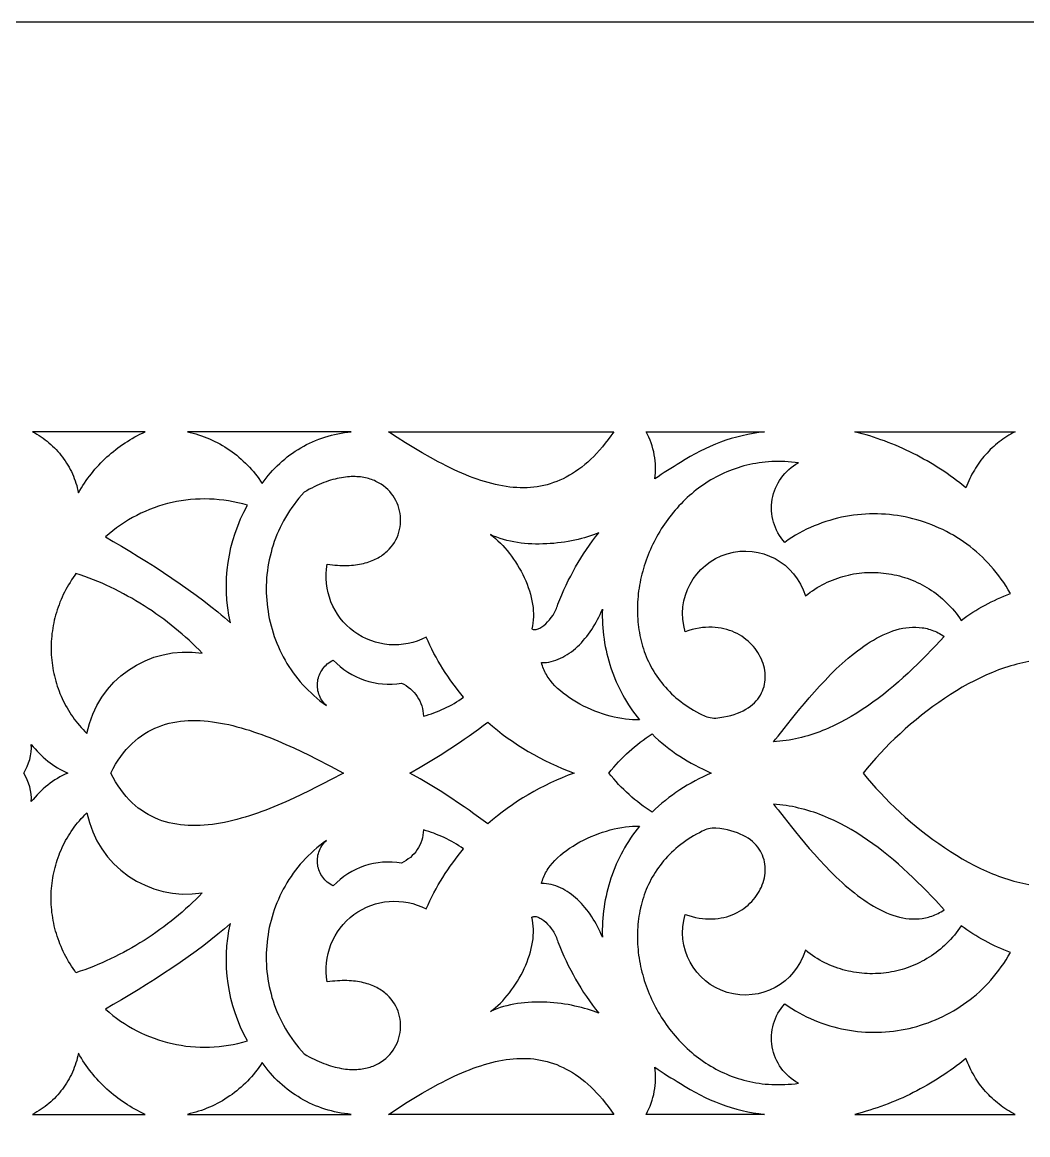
# Model space of a CAD drawing. Extents: x -660 to 660, y -460 to 460.
# Drawn here: x 282 to 429.4, y 297 to 460 of the extents above; entities that cross this region are included whole.
import ezdxf

# ---------------------------------------------------------------- set-up
doc = ezdxf.new("R2010")
doc.units = 0
doc.layers.add('LAYER_1', color=18, linetype='CONTINUOUS')

msp = doc.modelspace()

# ---------------------------------------------------------------- linework, layer by layer
at = {"layer": 'LAYER_1'}
for points in [[(-660, -460), (660, -460), (660, 460), (-660, 460)], [(290.25, 391.05), (290.46, 391.42), (290.68, 391.78), (290.91, 392.14), (291.14, 392.49), (291.38, 392.84), (291.62, 393.18), (291.88, 393.52), (292.14, 393.85), (292.4, 394.18), (292.67, 394.5), (292.95, 394.82), (293.23, 395.13), (293.52, 395.43), (293.82, 395.73), (294.12, 396.02), (294.43, 396.31), (294.74, 396.59), (295.06, 396.86), (295.38, 397.13), (295.71, 397.39), (296.04, 397.64), (296.38, 397.89), (296.72, 398.13), (297.07, 398.37), (297.42, 398.6), (297.78, 398.82), (298.14, 399.03), (298.51, 399.24), (298.88, 399.44), (299.26, 399.63), (299.64, 399.82), (300.02, 400), (283.52, 400), (283.84, 399.83), (284.16, 399.65), (284.47, 399.46), (284.77, 399.26), (285.07, 399.05), (285.36, 398.84), (285.65, 398.62), (285.93, 398.39), (286.2, 398.15), (286.46, 397.91), (286.72, 397.66), (286.97, 397.4), (287.21, 397.13), (287.45, 396.86), (287.68, 396.58), (287.9, 396.3), (288.11, 396.01), (288.31, 395.72), (288.51, 395.41), (288.7, 395.11), (288.88, 394.8), (289.05, 394.48), (289.21, 394.16), (289.36, 393.83), (289.5, 393.5), (289.64, 393.16), (289.76, 392.82), (289.88, 392.47), (289.99, 392.12), (290.08, 391.77), (290.17, 391.41)], [(306.21, 400), (306.62, 399.9), (307.04, 399.8), (307.45, 399.68), (307.86, 399.56), (308.26, 399.42), (308.66, 399.28), (309.06, 399.12), (309.45, 398.96), (309.84, 398.78), (310.22, 398.6), (310.6, 398.41), (310.97, 398.21), (311.34, 398), (311.7, 397.78), (312.06, 397.55), (312.41, 397.31), (312.76, 397.07), (313.1, 396.81), (313.44, 396.55), (313.76, 396.28), (314.09, 396), (314.4, 395.71), (314.71, 395.42), (315.01, 395.12), (315.31, 394.81), (315.6, 394.49), (315.88, 394.16), (316.15, 393.83), (316.42, 393.48), (316.68, 393.14), (316.92, 392.78), (317.17, 392.42), (317.45, 392.82), (317.75, 393.21), (318.06, 393.6), (318.38, 393.97), (318.7, 394.33), (319.04, 394.69), (319.38, 395.03), (319.74, 395.37), (320.1, 395.69), (320.47, 396.01), (320.84, 396.31), (321.23, 396.6), (321.62, 396.88), (322.02, 397.15), (322.43, 397.41), (322.85, 397.66), (323.27, 397.9), (323.69, 398.12), (324.13, 398.34), (324.57, 398.54), (325.01, 398.73), (325.46, 398.91), (325.92, 399.08), (326.38, 399.23), (326.84, 399.37), (327.31, 399.5), (327.78, 399.61), (328.26, 399.72), (328.74, 399.81), (329.23, 399.89), (329.71, 399.95), (330.2, 400)], [(335.7, 400), (368.71, 400), (368.29, 399.41), (367.88, 398.85), (367.46, 398.31), (367.04, 397.8), (366.61, 397.31), (366.19, 396.84), (365.76, 396.39), (365.32, 395.97), (364.89, 395.57), (364.45, 395.19), (364, 394.83), (363.56, 394.5), (363.11, 394.18), (362.66, 393.89), (362.2, 393.62), (361.74, 393.36), (361.28, 393.13), (360.82, 392.92), (360.35, 392.72), (359.88, 392.55), (359.4, 392.39), (358.93, 392.25), (358.44, 392.14), (357.96, 392.04), (357.47, 391.95), (356.98, 391.89), (356.49, 391.84), (355.99, 391.81), (355.49, 391.8), (354.98, 391.81), (354.48, 391.83), (353.96, 391.86), (353.45, 391.91), (352.93, 391.98), (352.41, 392.07), (351.88, 392.16), (351.36, 392.28), (350.82, 392.41), (350.29, 392.55), (349.75, 392.71), (349.21, 392.88), (348.66, 393.06), (348.11, 393.26), (347.56, 393.47), (347, 393.69), (346.44, 393.92), (345.87, 394.17), (345.3, 394.43), (344.73, 394.7), (344.16, 394.99), (343.58, 395.28), (342.99, 395.58), (341.82, 396.23), (340.62, 396.91), (339.42, 397.63), (338.19, 398.38), (336.95, 399.18)], [(374.74, 393.09), (374.79, 393.53), (374.81, 393.98), (374.83, 394.43), (374.82, 394.87), (374.8, 395.32), (374.76, 395.76), (374.71, 396.2), (374.63, 396.64), (374.55, 397.08), (374.44, 397.51), (374.32, 397.94), (374.18, 398.36), (374.03, 398.78), (373.86, 399.19), (373.67, 399.6), (373.47, 400), (390.8, 400), (389.98, 399.89), (389.15, 399.76), (388.34, 399.61), (387.53, 399.43), (386.72, 399.22), (385.93, 399), (385.14, 398.75), (384.36, 398.47), (383.59, 398.18), (382.83, 397.86), (382.08, 397.52), (381.34, 397.15), (380.61, 396.77), (379.89, 396.36), (379.18, 395.93), (378.49, 395.48), (378.01, 395.21), (377.53, 394.92), (377.05, 394.63), (376.58, 394.34), (376.11, 394.03), (375.65, 393.72), (375.19, 393.41)], [(404.01, 400), (427.51, 400), (427.2, 399.84), (426.9, 399.67), (426.6, 399.5), (426.31, 399.32), (426.02, 399.13), (425.74, 398.93), (425.46, 398.73), (425.18, 398.52), (424.92, 398.31), (424.65, 398.09), (424.39, 397.86), (424.14, 397.63), (423.89, 397.39), (423.65, 397.15), (423.41, 396.89), (423.18, 396.64), (422.96, 396.38), (422.74, 396.11), (422.52, 395.83), (422.32, 395.56), (422.11, 395.27), (421.92, 394.98), (421.73, 394.69), (421.55, 394.39), (421.37, 394.08), (421.2, 393.77), (421.03, 393.46), (420.87, 393.14), (420.72, 392.81), (420.58, 392.49), (420.44, 392.15), (420.31, 391.81), (419.4, 392.53), (418.94, 392.88), (418.48, 393.22), (418.01, 393.56), (417.54, 393.88), (417.06, 394.21), (416.58, 394.52), (416.09, 394.83), (415.61, 395.14), (415.11, 395.43), (414.62, 395.72), (414.12, 396.01), (413.62, 396.28), (413.11, 396.55), (412.6, 396.81), (412.08, 397.07), (411.57, 397.32), (411.05, 397.56), (410.52, 397.79), (410, 398.02), (409.47, 398.23), (408.93, 398.45), (408.4, 398.65), (407.86, 398.84), (407.32, 399.03), (406.77, 399.21), (406.23, 399.39), (405.68, 399.55), (405.12, 399.71), (404.57, 399.86)], [(356.69, 371.12), (356.78, 371.07), (356.88, 371.04), (356.99, 371.01), (357.1, 371.01), (357.22, 371.01), (357.34, 371.03), (357.47, 371.07), (357.6, 371.11), (357.73, 371.17), (357.87, 371.24), (358.01, 371.31), (358.15, 371.4), (358.44, 371.61), (358.73, 371.86), (359.01, 372.14), (359.29, 372.45), (359.55, 372.78), (359.8, 373.14), (359.91, 373.33), (360.02, 373.52), (360.12, 373.71), (360.22, 373.91), (360.31, 374.11), (360.38, 374.32), (360.45, 374.52), (360.51, 374.73), (360.79, 375.43), (361.09, 376.13), (361.39, 376.82), (361.71, 377.51), (362.04, 378.19), (362.39, 378.86), (362.74, 379.53), (363.11, 380.19), (363.49, 380.84), (363.89, 381.49), (364.29, 382.13), (364.71, 382.76), (365.14, 383.38), (365.58, 384), (366.03, 384.6), (366.5, 385.2), (366.11, 385.05), (365.71, 384.9), (365.3, 384.75), (364.86, 384.61), (364.42, 384.48), (363.96, 384.36), (363.49, 384.24), (363.01, 384.13), (362.51, 384.03), (362.01, 383.93), (361.5, 383.85), (360.99, 383.77), (360.46, 383.71), (359.94, 383.65), (359.4, 383.61), (358.87, 383.58), (358.33, 383.56), (357.79, 383.55), (357.25, 383.55), (356.71, 383.57), (356.18, 383.6), (355.64, 383.64), (355.11, 383.7), (354.58, 383.77), (354.06, 383.86), (353.55, 383.96), (353.04, 384.08), (352.54, 384.22), (352.05, 384.37), (351.57, 384.54), (351.1, 384.72), (350.64, 384.93), (351.01, 384.65), (351.37, 384.35), (351.73, 384.04), (352.08, 383.7), (352.42, 383.35), (352.76, 382.98), (353.09, 382.59), (353.41, 382.19), (353.72, 381.78), (354.02, 381.36), (354.31, 380.93), (354.59, 380.48), (354.86, 380.03), (355.12, 379.57), (355.36, 379.1), (355.58, 378.63), (355.8, 378.15), (355.99, 377.67), (356.17, 377.18), (356.33, 376.7), (356.48, 376.21), (356.61, 375.72), (356.71, 375.24), (356.8, 374.76), (356.87, 374.28), (356.91, 373.81), (356.93, 373.34), (356.93, 372.88), (356.91, 372.43), (356.86, 371.98), (356.79, 371.55)], [(358.12, 366.18), (358.48, 366.19), (358.84, 366.22), (359.19, 366.27), (359.54, 366.34), (359.88, 366.43), (360.23, 366.54), (360.56, 366.67), (360.9, 366.82), (361.23, 366.98), (361.55, 367.16), (361.87, 367.35), (362.18, 367.56), (362.49, 367.78), (362.8, 368.02), (363.09, 368.27), (363.38, 368.54), (363.67, 368.81), (363.95, 369.1), (364.22, 369.4), (364.48, 369.71), (364.74, 370.03), (364.99, 370.35), (365.23, 370.69), (365.47, 371.04), (365.69, 371.39), (365.91, 371.75), (366.12, 372.11), (366.32, 372.49), (366.51, 372.86), (366.69, 373.24), (366.86, 373.63), (367.03, 374.02), (367.02, 373.47), (367.02, 372.91), (367.03, 372.36), (367.05, 371.81), (367.09, 371.27), (367.14, 370.72), (367.2, 370.18), (367.28, 369.63), (367.36, 369.09), (367.46, 368.56), (367.57, 368.02), (367.69, 367.49), (367.82, 366.96), (367.97, 366.44), (368.12, 365.92), (368.29, 365.4), (368.47, 364.89), (368.66, 364.38), (368.86, 363.87), (369.07, 363.37), (369.29, 362.88), (369.53, 362.39), (369.77, 361.9), (370.03, 361.42), (370.29, 360.95), (370.57, 360.48), (370.86, 360.01), (371.16, 359.55), (371.47, 359.1), (371.79, 358.66), (372.12, 358.22), (372.46, 357.79), (371.97, 357.78), (371.46, 357.8), (370.94, 357.83), (370.4, 357.89), (369.86, 357.97), (369.31, 358.07), (368.75, 358.19), (368.19, 358.33), (367.63, 358.49), (367.06, 358.67), (366.5, 358.86), (365.93, 359.08), (365.38, 359.3), (364.83, 359.55), (364.28, 359.81), (363.75, 360.09), (363.23, 360.38), (362.73, 360.69), (362.23, 361.01), (361.76, 361.34), (361.31, 361.69), (360.88, 362.04), (360.47, 362.41), (360.08, 362.79), (359.72, 363.19), (359.39, 363.59), (359.24, 363.79), (359.1, 364), (358.96, 364.21), (358.83, 364.42), (358.71, 364.63), (358.6, 364.85), (358.49, 365.06), (358.4, 365.28), (358.31, 365.5), (358.24, 365.73), (358.18, 365.95)], [(392.11, 354.57), (392.42, 354.95), (392.79, 355.41), (393.68, 356.53), (394.75, 357.88), (395.35, 358.62), (395.98, 359.4), (396.65, 360.21), (397.36, 361.04), (398.1, 361.88), (398.86, 362.73), (399.66, 363.58), (400.48, 364.42), (401.32, 365.25), (401.75, 365.65), (402.19, 366.05), (402.63, 366.45), (403.07, 366.83), (403.52, 367.2), (403.98, 367.57), (404.43, 367.92), (404.89, 368.26), (405.36, 368.59), (405.82, 368.91), (406.29, 369.21), (406.76, 369.49), (407.23, 369.76), (407.71, 370.01), (408.18, 370.25), (408.66, 370.46), (409.14, 370.65), (409.62, 370.83), (410.1, 370.98), (410.57, 371.11), (411.05, 371.21), (411.53, 371.29), (412.01, 371.35), (412.49, 371.38), (412.96, 371.38), (413.44, 371.35), (413.91, 371.3), (414.14, 371.26), (414.38, 371.21), (414.61, 371.16), (414.85, 371.1), (415.08, 371.03), (415.31, 370.95), (415.54, 370.86), (415.77, 370.77), (416, 370.67), (416.23, 370.56), (416.46, 370.44), (416.69, 370.31), (416.92, 370.17), (417.14, 370.02), (415.88, 368.67), (415.24, 367.99), (414.58, 367.31), (413.91, 366.63), (413.24, 365.97), (412.55, 365.3), (411.85, 364.65), (411.14, 364), (410.42, 363.36), (409.7, 362.73), (408.96, 362.12), (408.21, 361.52), (407.45, 360.93), (406.68, 360.37), (405.9, 359.82), (405.11, 359.29), (404.31, 358.78), (403.5, 358.29), (402.69, 357.83), (401.86, 357.39), (401.02, 356.97), (400.17, 356.59), (399.74, 356.4), (399.31, 356.23), (398.88, 356.06), (398.45, 355.9), (398.01, 355.75), (397.57, 355.61), (397.13, 355.47), (396.68, 355.34), (396.23, 355.23), (395.79, 355.12), (395.33, 355.02), (394.88, 354.92), (394.42, 354.84), (393.96, 354.77), (393.5, 354.7), (393.04, 354.65), (392.57, 354.61)], [(295, 350), (295.34, 350.66), (295.7, 351.28), (296.07, 351.87), (296.45, 352.43), (296.85, 352.95), (297.26, 353.44), (297.68, 353.91), (298.11, 354.34), (298.56, 354.74), (299.01, 355.12), (299.48, 355.46), (299.96, 355.78), (300.45, 356.07), (300.94, 356.34), (301.45, 356.58), (301.96, 356.79), (302.49, 356.98), (303.02, 357.15), (303.56, 357.29), (304.1, 357.41), (304.66, 357.51), (305.22, 357.59), (305.78, 357.64), (306.35, 357.68), (306.93, 357.7), (307.51, 357.7), (308.09, 357.68), (308.68, 357.64), (309.27, 357.59), (309.87, 357.52), (310.47, 357.43), (311.07, 357.33), (311.67, 357.22), (312.27, 357.09), (312.88, 356.95), (313.48, 356.79), (314.09, 356.63), (314.69, 356.45), (315.3, 356.26), (315.9, 356.06), (316.5, 355.86), (317.11, 355.64), (317.7, 355.42), (318.3, 355.19), (319.48, 354.71), (320.65, 354.2), (321.8, 353.68), (322.93, 353.15), (324.04, 352.62), (325.11, 352.08), (327.17, 351.01), (329.08, 350), (327.17, 348.99), (326.16, 348.46), (325.11, 347.92), (324.04, 347.38), (322.93, 346.85), (321.8, 346.32), (320.65, 345.8), (319.48, 345.29), (318.3, 344.81), (317.7, 344.58), (317.11, 344.36), (316.5, 344.14), (315.9, 343.94), (315.3, 343.74), (314.69, 343.55), (314.09, 343.37), (313.48, 343.21), (312.88, 343.05), (312.27, 342.91), (311.67, 342.78), (311.07, 342.67), (310.47, 342.57), (309.87, 342.48), (309.27, 342.41), (308.68, 342.36), (308.09, 342.32), (307.51, 342.3), (306.93, 342.3), (306.35, 342.32), (305.78, 342.36), (305.22, 342.41), (304.66, 342.49), (304.1, 342.59), (303.56, 342.71), (303.02, 342.85), (302.49, 343.02), (301.96, 343.21), (301.45, 343.42), (300.94, 343.66), (300.45, 343.93), (299.96, 344.22), (299.48, 344.54), (299.01, 344.88), (298.56, 345.26), (298.11, 345.66), (297.68, 346.09), (297.26, 346.56), (296.85, 347.05), (296.45, 347.57), (296.07, 348.13), (295.7, 348.72), (295.34, 349.34)], [(338.83, 350), (340.32, 350.85), (341.79, 351.72), (343.24, 352.62), (344.68, 353.54), (346.1, 354.49), (346.8, 354.97), (347.5, 355.45), (348.19, 355.95), (348.88, 356.45), (349.57, 356.95), (350.25, 357.46), (350.94, 356.87), (351.65, 356.29), (352.37, 355.72), (353.1, 355.18), (353.85, 354.65), (354.61, 354.14), (355.39, 353.64), (356.18, 353.17), (356.98, 352.71), (357.79, 352.27), (358.62, 351.85), (359.45, 351.44), (360.3, 351.06), (361.16, 350.69), (362.03, 350.33), (362.91, 350), (362.03, 349.67), (361.16, 349.31), (360.3, 348.94), (359.45, 348.56), (358.62, 348.15), (357.79, 347.73), (356.98, 347.29), (356.18, 346.83), (355.39, 346.36), (354.61, 345.86), (353.85, 345.35), (353.1, 344.82), (352.37, 344.28), (351.65, 343.71), (350.94, 343.13), (350.25, 342.54), (349.57, 343.05), (348.88, 343.55), (348.19, 344.05), (347.5, 344.55), (346.8, 345.03), (346.1, 345.51), (344.68, 346.46), (343.24, 347.38), (341.79, 348.28), (340.32, 349.15)], [(367.99, 350), (368.34, 350.43), (368.69, 350.85), (369.05, 351.26), (369.41, 351.66), (369.79, 352.05), (370.17, 352.43), (370.55, 352.8), (370.95, 353.16), (371.35, 353.52), (371.75, 353.86), (372.16, 354.19), (372.58, 354.52), (373.01, 354.83), (373.44, 355.14), (373.87, 355.44), (374.32, 355.73), (374.78, 355.28), (375.26, 354.84), (375.75, 354.42), (376.26, 354), (376.77, 353.6), (377.29, 353.22), (377.82, 352.84), (378.36, 352.48), (378.91, 352.13), (379.47, 351.79), (380.03, 351.46), (380.61, 351.14), (381.19, 350.84), (381.78, 350.55), (382.38, 350.27), (382.98, 350), (382.38, 349.73), (381.78, 349.45), (381.19, 349.16), (380.61, 348.86), (380.03, 348.54), (379.47, 348.21), (378.91, 347.87), (378.36, 347.52), (377.82, 347.16), (377.29, 346.78), (376.77, 346.4), (376.26, 346), (375.75, 345.58), (375.26, 345.16), (374.78, 344.72), (374.32, 344.27), (373.87, 344.56), (373.44, 344.86), (373.01, 345.17), (372.58, 345.48), (372.16, 345.81), (371.75, 346.14), (371.35, 346.48), (370.95, 346.84), (370.55, 347.2), (370.17, 347.57), (369.79, 347.95), (369.41, 348.34), (369.05, 348.74), (368.69, 349.15), (368.34, 349.57)], [(392.11, 345.43), (392.42, 345.05), (392.79, 344.59), (393.68, 343.47), (394.75, 342.12), (395.35, 341.38), (395.98, 340.6), (396.65, 339.79), (397.36, 338.96), (398.1, 338.12), (398.86, 337.27), (399.66, 336.42), (400.48, 335.58), (401.32, 334.75), (401.75, 334.35), (402.19, 333.95), (402.63, 333.55), (403.07, 333.17), (403.52, 332.8), (403.98, 332.43), (404.43, 332.08), (404.89, 331.74), (405.36, 331.41), (405.82, 331.09), (406.29, 330.79), (406.76, 330.51), (407.23, 330.24), (407.71, 329.99), (408.18, 329.75), (408.66, 329.54), (409.14, 329.35), (409.62, 329.17), (410.1, 329.02), (410.57, 328.89), (411.05, 328.79), (411.53, 328.71), (412.01, 328.65), (412.49, 328.62), (412.96, 328.62), (413.44, 328.65), (413.91, 328.7), (414.14, 328.74), (414.38, 328.79), (414.61, 328.84), (414.85, 328.9), (415.08, 328.97), (415.31, 329.05), (415.54, 329.14), (415.77, 329.23), (416, 329.33), (416.23, 329.44), (416.46, 329.56), (416.69, 329.69), (416.92, 329.83), (417.14, 329.98), (415.88, 331.33), (415.24, 332.01), (414.58, 332.69), (413.91, 333.37), (413.24, 334.03), (412.55, 334.7), (411.85, 335.35), (411.14, 336), (410.42, 336.64), (409.7, 337.27), (408.96, 337.88), (408.21, 338.48), (407.45, 339.07), (406.68, 339.63), (405.9, 340.18), (405.11, 340.71), (404.31, 341.22), (403.5, 341.71), (402.69, 342.17), (401.86, 342.61), (401.02, 343.03), (400.17, 343.41), (399.74, 343.6), (399.31, 343.77), (398.88, 343.94), (398.45, 344.1), (398.01, 344.25), (397.57, 344.39), (397.13, 344.53), (396.68, 344.66), (396.23, 344.77), (395.79, 344.88), (395.33, 344.98), (394.88, 345.08), (394.42, 345.16), (393.96, 345.23), (393.5, 345.3), (393.04, 345.35), (392.57, 345.39)], [(358.12, 333.82), (358.18, 334.05), (358.24, 334.27), (358.31, 334.5), (358.4, 334.72), (358.49, 334.94), (358.6, 335.15), (358.71, 335.37), (358.83, 335.58), (358.96, 335.79), (359.1, 336), (359.24, 336.21), (359.39, 336.41), (359.72, 336.81), (360.08, 337.21), (360.47, 337.59), (360.88, 337.96), (361.31, 338.31), (361.76, 338.66), (362.23, 338.99), (362.73, 339.31), (363.23, 339.62), (363.75, 339.91), (364.28, 340.19), (364.83, 340.45), (365.38, 340.7), (365.93, 340.92), (366.5, 341.14), (367.06, 341.33), (367.63, 341.51), (368.19, 341.67), (368.75, 341.81), (369.31, 341.93), (369.86, 342.03), (370.4, 342.11), (370.94, 342.17), (371.46, 342.2), (371.97, 342.22), (372.46, 342.21), (372.12, 341.78), (371.79, 341.34), (371.47, 340.9), (371.16, 340.45), (370.86, 339.99), (370.57, 339.52), (370.29, 339.05), (370.03, 338.58), (369.77, 338.1), (369.53, 337.61), (369.29, 337.12), (369.07, 336.63), (368.86, 336.13), (368.66, 335.62), (368.47, 335.11), (368.29, 334.6), (368.12, 334.08), (367.97, 333.56), (367.82, 333.04), (367.69, 332.51), (367.57, 331.98), (367.46, 331.44), (367.36, 330.91), (367.28, 330.37), (367.2, 329.82), (367.14, 329.28), (367.09, 328.73), (367.05, 328.19), (367.03, 327.64), (367.02, 327.09), (367.02, 326.53), (367.03, 325.98), (366.86, 326.37), (366.69, 326.76), (366.51, 327.14), (366.32, 327.51), (366.12, 327.89), (365.91, 328.25), (365.69, 328.61), (365.47, 328.96), (365.23, 329.31), (364.99, 329.65), (364.74, 329.97), (364.48, 330.29), (364.22, 330.6), (363.95, 330.9), (363.67, 331.19), (363.38, 331.46), (363.09, 331.73), (362.8, 331.98), (362.49, 332.22), (362.18, 332.44), (361.87, 332.65), (361.55, 332.84), (361.23, 333.02), (360.9, 333.18), (360.56, 333.33), (360.23, 333.46), (359.88, 333.57), (359.54, 333.66), (359.19, 333.73), (358.84, 333.78), (358.48, 333.81)], [(366.5, 314.8), (366.11, 314.95), (365.71, 315.1), (365.3, 315.25), (364.86, 315.39), (364.42, 315.52), (363.96, 315.64), (363.49, 315.76), (363.01, 315.87), (362.51, 315.97), (362.01, 316.07), (361.5, 316.15), (360.99, 316.23), (360.46, 316.29), (359.94, 316.35), (359.4, 316.39), (358.87, 316.42), (358.33, 316.44), (357.79, 316.45), (357.25, 316.45), (356.71, 316.43), (356.18, 316.4), (355.64, 316.36), (355.11, 316.3), (354.58, 316.23), (354.06, 316.14), (353.55, 316.04), (353.04, 315.92), (352.54, 315.78), (352.05, 315.63), (351.57, 315.46), (351.1, 315.28), (350.64, 315.07), (351.01, 315.35), (351.37, 315.65), (351.73, 315.96), (352.08, 316.3), (352.42, 316.65), (352.76, 317.02), (353.09, 317.41), (353.41, 317.81), (353.72, 318.22), (354.02, 318.64), (354.31, 319.07), (354.59, 319.52), (354.86, 319.97), (355.12, 320.43), (355.36, 320.9), (355.58, 321.37), (355.8, 321.85), (355.99, 322.33), (356.17, 322.82), (356.33, 323.3), (356.48, 323.79), (356.61, 324.28), (356.71, 324.76), (356.8, 325.24), (356.87, 325.72), (356.91, 326.19), (356.93, 326.66), (356.93, 327.12), (356.91, 327.57), (356.86, 328.02), (356.79, 328.45), (356.69, 328.88), (356.78, 328.93), (356.88, 328.96), (356.99, 328.99), (357.1, 328.99), (357.22, 328.99), (357.34, 328.97), (357.47, 328.93), (357.6, 328.89), (357.73, 328.83), (357.87, 328.76), (358.01, 328.69), (358.15, 328.6), (358.44, 328.39), (358.73, 328.14), (359.01, 327.86), (359.29, 327.55), (359.55, 327.22), (359.8, 326.86), (359.91, 326.67), (360.02, 326.48), (360.12, 326.29), (360.22, 326.09), (360.31, 325.89), (360.38, 325.68), (360.45, 325.48), (360.51, 325.27), (360.79, 324.57), (361.09, 323.87), (361.39, 323.18), (361.71, 322.49), (362.04, 321.81), (362.39, 321.14), (362.74, 320.47), (363.11, 319.81), (363.49, 319.16), (363.89, 318.51), (364.29, 317.87), (364.71, 317.24), (365.14, 316.62), (365.58, 316), (366.03, 315.4)], [(283.52, 300), (300.02, 300), (299.64, 300.18), (299.26, 300.37), (298.88, 300.56), (298.51, 300.76), (298.14, 300.97), (297.78, 301.18), (297.42, 301.4), (297.07, 301.63), (296.72, 301.87), (296.38, 302.11), (296.04, 302.36), (295.71, 302.61), (295.38, 302.87), (295.06, 303.14), (294.74, 303.41), (294.43, 303.69), (294.12, 303.98), (293.82, 304.27), (293.52, 304.57), (293.23, 304.87), (292.95, 305.18), (292.67, 305.5), (292.4, 305.82), (292.14, 306.15), (291.88, 306.48), (291.62, 306.82), (291.38, 307.16), (291.14, 307.51), (290.91, 307.86), (290.68, 308.22), (290.46, 308.58), (290.25, 308.95), (290.17, 308.59), (290.08, 308.23), (289.99, 307.88), (289.88, 307.53), (289.76, 307.18), (289.64, 306.84), (289.5, 306.5), (289.36, 306.17), (289.21, 305.84), (289.05, 305.52), (288.88, 305.2), (288.7, 304.89), (288.51, 304.59), (288.31, 304.28), (288.11, 303.99), (287.9, 303.7), (287.68, 303.42), (287.45, 303.14), (287.21, 302.87), (286.97, 302.6), (286.72, 302.34), (286.46, 302.09), (286.2, 301.85), (285.93, 301.61), (285.65, 301.38), (285.36, 301.16), (285.07, 300.95), (284.77, 300.74), (284.47, 300.54), (284.16, 300.35), (283.84, 300.17)], [(335.7, 300), (336.95, 300.82), (338.19, 301.62), (339.42, 302.37), (340.62, 303.09), (341.82, 303.77), (342.99, 304.42), (343.58, 304.72), (344.16, 305.01), (344.73, 305.3), (345.3, 305.57), (345.87, 305.83), (346.44, 306.08), (347, 306.31), (347.56, 306.53), (348.11, 306.74), (348.66, 306.94), (349.21, 307.12), (349.75, 307.29), (350.29, 307.45), (350.82, 307.59), (351.36, 307.72), (351.88, 307.84), (352.41, 307.93), (352.93, 308.02), (353.45, 308.09), (353.96, 308.14), (354.48, 308.17), (354.98, 308.19), (355.49, 308.2), (355.99, 308.19), (356.49, 308.16), (356.98, 308.11), (357.47, 308.05), (357.96, 307.96), (358.44, 307.86), (358.93, 307.75), (359.4, 307.61), (359.88, 307.45), (360.35, 307.28), (360.82, 307.08), (361.28, 306.87), (361.74, 306.64), (362.2, 306.38), (362.66, 306.11), (363.11, 305.82), (363.56, 305.5), (364, 305.17), (364.45, 304.81), (364.89, 304.43), (365.32, 304.03), (365.76, 303.61), (366.19, 303.16), (366.61, 302.69), (367.04, 302.2), (367.46, 301.69), (367.88, 301.15), (368.29, 300.59), (368.71, 300)], [(404.01, 300), (427.51, 300), (427.2, 300.16), (426.9, 300.33), (426.6, 300.5), (426.31, 300.68), (426.02, 300.87), (425.74, 301.07), (425.46, 301.27), (425.18, 301.48), (424.92, 301.69), (424.65, 301.91), (424.39, 302.14), (424.14, 302.37), (423.89, 302.61), (423.65, 302.85), (423.41, 303.11), (423.18, 303.36), (422.96, 303.62), (422.74, 303.89), (422.52, 304.17), (422.32, 304.44), (422.11, 304.73), (421.92, 305.02), (421.73, 305.31), (421.55, 305.61), (421.37, 305.92), (421.2, 306.23), (421.03, 306.54), (420.87, 306.86), (420.72, 307.19), (420.58, 307.51), (420.44, 307.85), (420.31, 308.19), (419.4, 307.47), (418.94, 307.12), (418.48, 306.78), (418.01, 306.44), (417.54, 306.12), (417.06, 305.79), (416.58, 305.48), (416.09, 305.17), (415.61, 304.86), (415.11, 304.57), (414.62, 304.28), (414.12, 303.99), (413.62, 303.72), (413.11, 303.45), (412.6, 303.19), (412.08, 302.93), (411.57, 302.68), (411.05, 302.44), (410.52, 302.21), (410, 301.98), (409.47, 301.77), (408.93, 301.55), (408.4, 301.35), (407.86, 301.16), (407.32, 300.97), (406.77, 300.79), (406.23, 300.61), (405.68, 300.45), (405.12, 300.29), (404.57, 300.14)], [(306.21, 300), (330.2, 300), (329.71, 300.05), (329.23, 300.11), (328.74, 300.19), (328.26, 300.28), (327.78, 300.39), (327.31, 300.5), (326.84, 300.63), (326.38, 300.77), (325.92, 300.92), (325.46, 301.09), (325.01, 301.27), (324.57, 301.46), (324.13, 301.66), (323.69, 301.88), (323.27, 302.1), (322.85, 302.34), (322.43, 302.59), (322.02, 302.85), (321.62, 303.12), (321.23, 303.4), (320.84, 303.69), (320.47, 303.99), (320.1, 304.31), (319.74, 304.63), (319.38, 304.97), (319.04, 305.31), (318.7, 305.67), (318.38, 306.03), (318.06, 306.4), (317.75, 306.79), (317.45, 307.18), (317.17, 307.58), (316.92, 307.22), (316.68, 306.86), (316.42, 306.52), (316.15, 306.17), (315.88, 305.84), (315.6, 305.51), (315.31, 305.19), (315.01, 304.88), (314.71, 304.58), (314.4, 304.29), (314.09, 304), (313.76, 303.72), (313.44, 303.45), (313.1, 303.19), (312.76, 302.93), (312.41, 302.69), (312.06, 302.45), (311.7, 302.22), (311.34, 302), (310.97, 301.79), (310.6, 301.59), (310.22, 301.4), (309.84, 301.22), (309.45, 301.04), (309.06, 300.88), (308.66, 300.72), (308.26, 300.58), (307.86, 300.44), (307.45, 300.32), (307.04, 300.2), (306.62, 300.1)], [(373.47, 300), (373.67, 300.4), (373.86, 300.81), (374.03, 301.22), (374.18, 301.64), (374.32, 302.06), (374.44, 302.49), (374.55, 302.92), (374.63, 303.36), (374.71, 303.8), (374.76, 304.24), (374.8, 304.68), (374.82, 305.13), (374.83, 305.57), (374.81, 306.02), (374.79, 306.47), (374.74, 306.91), (375.19, 306.59), (375.65, 306.28), (376.11, 305.97), (376.58, 305.66), (377.05, 305.37), (377.53, 305.08), (378.01, 304.79), (378.49, 304.52), (379.18, 304.07), (379.89, 303.64), (380.61, 303.23), (381.34, 302.85), (382.08, 302.48), (382.83, 302.14), (383.59, 301.82), (384.36, 301.53), (385.14, 301.25), (385.93, 301), (386.72, 300.78), (387.53, 300.57), (388.34, 300.39), (389.15, 300.24), (389.98, 300.11), (390.8, 300)]]:
    msp.add_lwpolyline(points, close=True, dxfattribs=at)
for points in [[(383.66, 358.06), (384.26, 358.13), (384.82, 358.22), (385.36, 358.32), (385.88, 358.45), (386.36, 358.6), (386.82, 358.76), (387.25, 358.93), (387.66, 359.13), (388.04, 359.34), (388.39, 359.56), (388.72, 359.79), (389.03, 360.04), (389.31, 360.3), (389.57, 360.57), (389.8, 360.84), (390.01, 361.13), (390.2, 361.43), (390.36, 361.73), (390.5, 362.04), (390.62, 362.36), (390.72, 362.69), (390.8, 363.01), (390.86, 363.34), (390.89, 363.68), (390.91, 364.01), (390.9, 364.35), (390.88, 364.69), (390.83, 365.03), (390.77, 365.37), (390.69, 365.7), (390.59, 366.04), (390.47, 366.37), (390.34, 366.7), (390.18, 367.02), (390.01, 367.34), (389.83, 367.65), (389.63, 367.95), (389.41, 368.25), (389.17, 368.53), (388.92, 368.81), (388.66, 369.08), (388.38, 369.34), (388.08, 369.58), (387.77, 369.82), (387.45, 370.04), (387.12, 370.24), (386.77, 370.43), (386.41, 370.61), (386.03, 370.77), (385.65, 370.91), (385.25, 371.04), (384.84, 371.15), (384.42, 371.23), (383.99, 371.3), (383.55, 371.35), (383.1, 371.37), (382.64, 371.37), (382.17, 371.35), (381.69, 371.31), (381.2, 371.24), (380.7, 371.14), (380.2, 371.02), (379.69, 370.87), (379.17, 370.7, -1), (396.78, 375.96), (397.12, 376.23), (397.47, 376.48), (397.82, 376.72), (398.17, 376.96), (398.53, 377.18), (398.89, 377.39), (399.26, 377.59), (399.63, 377.78), (400, 377.96), (400.38, 378.13), (400.75, 378.28), (401.14, 378.43), (401.52, 378.57), (401.91, 378.69), (402.29, 378.81), (402.68, 378.91), (403.08, 379.01), (403.47, 379.09), (403.86, 379.17), (404.26, 379.23), (404.66, 379.28), (405.05, 379.33), (405.45, 379.36), (405.85, 379.38), (406.25, 379.4), (406.64, 379.4), (407.04, 379.39), (407.44, 379.37), (407.83, 379.35), (408.23, 379.31), (408.62, 379.26), (409.01, 379.2), (409.41, 379.14), (409.79, 379.06), (410.18, 378.97), (410.57, 378.88), (410.95, 378.77), (411.33, 378.66), (411.71, 378.53), (412.08, 378.4), (412.45, 378.25), (412.82, 378.1), (413.18, 377.93), (413.54, 377.76), (413.9, 377.58), (414.25, 377.39), (414.6, 377.19), (414.94, 376.98), (415.28, 376.76), (415.61, 376.53), (415.94, 376.29), (416.26, 376.04), (416.58, 375.79), (416.89, 375.52), (417.19, 375.25), (417.49, 374.96), (417.78, 374.67), (418.07, 374.37), (418.35, 374.06), (418.62, 373.74), (418.88, 373.41), (419.14, 373.07), (419.39, 372.73), (419.63, 372.37), (420.05, 372.68), (420.47, 372.98), (420.9, 373.27), (421.34, 373.55), (421.77, 373.82), (422.22, 374.09), (422.66, 374.35), (423.11, 374.6), (423.57, 374.84), (424.02, 375.07), (424.48, 375.3), (424.95, 375.51), (425.41, 375.72), (425.88, 375.92), (426.35, 376.11), (426.83, 376.3), (426.51, 376.84), (426.19, 377.38), (425.85, 377.9), (425.49, 378.41), (425.13, 378.9), (424.76, 379.39), (424.37, 379.86), (423.97, 380.32), (423.56, 380.76), (423.15, 381.2), (422.72, 381.62), (422.28, 382.03), (421.84, 382.42), (421.38, 382.81), (420.92, 383.18), (420.44, 383.53), (419.96, 383.88), (419.47, 384.21), (418.98, 384.52), (418.47, 384.83), (417.96, 385.12), (417.45, 385.39), (416.92, 385.66), (416.4, 385.9), (415.86, 386.14), (415.32, 386.36), (414.78, 386.57), (414.23, 386.76), (413.67, 386.94), (413.11, 387.11), (412.55, 387.26), (411.98, 387.4), (411.41, 387.52), (410.84, 387.63), (410.27, 387.72), (409.69, 387.8), (409.11, 387.86), (408.53, 387.91), (407.94, 387.95), (407.36, 387.97), (406.77, 387.97), (406.19, 387.96), (405.6, 387.94), (405.02, 387.9), (404.43, 387.84), (403.84, 387.77), (403.26, 387.69), (402.68, 387.58), (402.09, 387.47), (401.51, 387.34), (400.94, 387.19), (400.36, 387.02), (399.79, 386.84), (399.22, 386.65), (398.65, 386.44), (398.09, 386.21), (397.53, 385.97), (396.97, 385.71), (396.42, 385.43), (395.88, 385.14), (395.34, 384.83), (394.8, 384.5), (394.27, 384.16), (393.75, 383.8, -0.486239), (395.77, 395.45), (395.27, 395.51), (394.77, 395.56), (394.27, 395.6), (393.78, 395.63), (393.29, 395.65), (392.81, 395.65), (392.33, 395.64), (391.85, 395.63), (391.38, 395.6), (390.91, 395.56), (390.45, 395.51), (389.99, 395.45), (389.54, 395.37), (389.09, 395.29), (388.64, 395.2), (388.2, 395.1), (387.77, 394.99), (387.34, 394.87), (386.91, 394.73), (386.49, 394.59), (386.07, 394.44), (385.66, 394.29), (385.26, 394.12), (384.85, 393.94), (384.46, 393.76), (384.07, 393.56), (383.68, 393.36), (383.3, 393.15), (382.92, 392.94), (382.55, 392.71), (382.19, 392.48), (381.83, 392.24), (381.48, 391.99), (381.13, 391.74), (380.79, 391.48), (380.45, 391.21), (380.12, 390.93), (379.79, 390.65), (379.48, 390.36), (379.16, 390.07), (378.86, 389.77), (378.56, 389.46), (378.26, 389.15), (377.97, 388.83), (377.69, 388.51), (377.41, 388.18), (377.14, 387.85), (376.88, 387.51), (376.63, 387.17), (376.38, 386.82), (376.13, 386.47), (375.89, 386.12), (375.66, 385.76), (375.44, 385.39), (375.22, 385.02), (375.01, 384.65), (374.81, 384.28), (374.62, 383.9), (374.43, 383.52), (374.25, 383.13), (374.07, 382.74), (373.9, 382.35), (373.74, 381.96), (373.59, 381.57), (373.45, 381.17), (373.31, 380.77), (373.18, 380.37), (373.06, 379.97), (372.94, 379.56), (372.83, 379.15), (372.73, 378.75), (372.64, 378.34), (372.56, 377.93), (372.48, 377.52), (372.41, 377.11), (372.35, 376.7), (372.3, 376.28), (372.26, 375.87), (372.22, 375.46), (372.19, 375.05), (372.17, 374.64), (372.16, 374.22), (372.16, 373.81), (372.17, 373.4), (372.18, 372.99), (372.21, 372.59), (372.24, 372.18), (372.28, 371.77), (372.33, 371.37), (372.38, 370.97), (372.45, 370.57), (372.53, 370.17), (372.61, 369.77), (372.71, 369.38), (372.81, 368.99), (372.92, 368.6), (373.04, 368.21), (373.17, 367.83), (373.31, 367.45), (373.46, 367.08), (373.62, 366.7), (373.79, 366.33), (373.97, 365.97), (374.15, 365.61), (374.35, 365.25), (374.56, 364.9), (374.78, 364.55), (375, 364.2), (375.24, 363.86), (375.48, 363.53), (375.74, 363.2), (376.01, 362.87), (376.28, 362.56), (376.57, 362.24), (376.87, 361.93), (377.17, 361.63), (377.49, 361.33), (377.82, 361.04), (378.16, 360.76), (378.51, 360.48), (378.87, 360.21), (379.24, 359.95), (379.62, 359.69), (380.01, 359.44), (380.41, 359.2), (380.82, 358.96), (381.25, 358.74), (381.68, 358.51), (381.89, 358.41), (382.11, 358.32), (382.34, 358.24), (382.59, 358.18), (382.85, 358.12), (383.12, 358.09), (383.39, 358.06)], [(326.58, 359.89), (326.38, 360.07), (326.21, 360.27), (326.05, 360.47), (325.91, 360.68), (325.78, 360.89), (325.66, 361.11), (325.56, 361.34), (325.48, 361.57), (325.41, 361.8), (325.35, 362.04), (325.31, 362.28), (325.28, 362.52), (325.27, 362.76), (325.27, 363), (325.28, 363.24), (325.31, 363.48), (325.35, 363.72), (325.41, 363.95), (325.48, 364.18), (325.57, 364.41), (325.66, 364.63), (325.77, 364.84), (325.9, 365.05), (326.04, 365.26), (326.19, 365.45), (326.35, 365.64), (326.53, 365.82), (326.72, 365.98), (326.92, 366.14), (327.13, 366.29), (327.36, 366.42), (327.6, 366.54, 0.249326), (337.58, 363.18), (337.93, 363), (338.27, 362.81), (338.59, 362.59), (338.89, 362.35), (339.17, 362.09), (339.43, 361.82), (339.67, 361.52), (339.89, 361.22), (340.09, 360.89), (340.27, 360.56), (340.42, 360.21), (340.55, 359.85), (340.66, 359.48), (340.74, 359.11), (340.79, 358.72), (340.82, 358.33), (341.2, 358.45), (341.59, 358.57), (341.97, 358.69), (342.35, 358.83), (342.73, 358.98), (343.11, 359.13), (343.48, 359.29), (343.85, 359.46), (344.22, 359.64), (344.59, 359.82), (344.95, 360.01), (345.31, 360.21), (345.66, 360.42), (346.01, 360.64), (346.36, 360.86), (346.7, 361.1), (346.29, 361.59), (345.89, 362.1), (345.49, 362.61), (345.1, 363.13), (344.73, 363.65), (344.36, 364.19), (344, 364.73), (343.65, 365.28), (343.31, 365.84), (342.98, 366.4), (342.66, 366.97), (342.35, 367.54), (342.05, 368.13), (341.76, 368.72), (341.48, 369.31), (341.21, 369.91, -0.623384), (326.7, 380.6), (327.08, 380.55), (327.46, 380.5), (327.84, 380.47), (328.2, 380.44), (328.56, 380.42), (328.91, 380.41), (329.25, 380.4), (329.59, 380.41), (329.92, 380.42), (330.24, 380.44), (330.55, 380.47), (330.86, 380.5), (331.16, 380.54), (331.45, 380.59), (331.73, 380.65), (332.01, 380.71), (332.28, 380.78), (332.54, 380.86), (332.8, 380.94), (333.05, 381.03), (333.29, 381.12), (333.52, 381.22), (333.75, 381.32), (333.97, 381.43), (334.18, 381.55), (334.39, 381.67), (334.59, 381.8), (334.78, 381.93), (334.97, 382.06), (335.15, 382.2), (335.32, 382.35), (335.48, 382.49), (335.79, 382.8), (336.08, 383.12), (336.33, 383.46), (336.56, 383.8), (336.76, 384.16), (336.94, 384.53), (337.09, 384.9), (337.22, 385.28), (337.32, 385.67), (337.39, 386.06), (337.44, 386.45), (337.46, 386.85), (337.46, 387.24), (337.44, 387.64), (337.39, 388.03), (337.31, 388.42), (337.21, 388.8), (337.09, 389.18), (336.95, 389.55), (336.78, 389.91), (336.58, 390.26), (336.37, 390.6), (336.13, 390.92), (335.87, 391.24), (335.59, 391.53), (335.28, 391.81), (334.95, 392.08), (334.6, 392.32), (334.23, 392.54), (333.84, 392.74), (333.64, 392.84), (333.43, 392.92), (333.21, 393), (332.99, 393.08), (332.77, 393.14), (332.54, 393.2), (332.3, 393.26), (332.06, 393.3), (331.81, 393.34), (331.56, 393.38), (331.31, 393.4), (331.04, 393.42), (330.78, 393.43), (330.51, 393.43), (330.23, 393.43), (329.95, 393.41), (329.66, 393.39), (329.37, 393.36), (329.08, 393.32), (328.78, 393.27), (328.47, 393.21), (328.16, 393.15), (327.85, 393.07), (327.53, 392.99), (327.2, 392.89), (326.87, 392.79), (326.54, 392.67), (326.2, 392.55), (325.86, 392.41), (325.51, 392.27), (325.16, 392.11), (324.8, 391.94), (324.44, 391.76), (324.07, 391.57), (323.7, 391.37), (323.33, 391.16), (322.93, 390.72), (322.55, 390.28), (322.19, 389.82), (321.84, 389.36), (321.5, 388.89), (321.18, 388.42), (320.88, 387.94), (320.58, 387.45), (320.31, 386.96), (320.04, 386.46), (319.8, 385.96), (319.56, 385.45), (319.34, 384.94), (319.14, 384.43), (318.95, 383.91), (318.77, 383.38), (318.61, 382.86), (318.47, 382.33), (318.33, 381.8), (318.21, 381.26), (318.11, 380.73), (318.02, 380.19), (317.94, 379.65), (317.88, 379.11), (317.83, 378.57), (317.8, 378.03), (317.78, 377.48), (317.77, 376.94), (317.78, 376.4), (317.8, 375.86), (317.84, 375.32), (317.89, 374.78), (317.95, 374.24), (318.03, 373.71), (318.12, 373.17), (318.22, 372.64), (318.34, 372.11), (318.47, 371.58), (318.62, 371.06), (318.77, 370.54), (318.95, 370.03), (319.13, 369.52), (319.33, 369.01), (319.55, 368.51), (319.77, 368.01), (320.01, 367.52), (320.26, 367.03), (320.53, 366.55), (320.81, 366.07), (321.1, 365.61), (321.41, 365.14), (321.73, 364.69), (322.06, 364.24), (322.41, 363.8), (322.76, 363.37), (323.14, 362.95), (323.52, 362.53), (323.92, 362.13), (324.33, 361.73), (324.75, 361.34), (325.19, 360.96), (325.64, 360.59), (326.1, 360.24)], [(294.2, 384.59), (295.35, 383.92), (296.54, 383.23), (297.76, 382.5), (298.99, 381.75), (300.23, 380.98), (301.47, 380.19), (302.71, 379.38), (303.94, 378.57), (305.15, 377.74), (306.33, 376.91), (307.48, 376.08), (308.6, 375.25), (309.66, 374.42), (310.67, 373.61), (311.16, 373.2), (311.63, 372.8), (312.08, 372.41), (312.51, 372.02, -0.182436), (315, 389.23), (314.32, 389.43), (313.63, 389.6), (312.93, 389.75), (312.24, 389.87), (311.55, 389.98), (310.85, 390.05), (310.16, 390.11), (309.46, 390.15), (308.76, 390.16), (308.07, 390.15), (307.38, 390.12), (306.69, 390.06), (306, 389.99), (305.32, 389.89), (304.64, 389.77), (303.97, 389.63), (303.3, 389.47), (302.63, 389.28), (301.97, 389.08), (301.32, 388.86), (300.68, 388.61), (300.04, 388.34), (299.41, 388.06), (298.79, 387.75), (298.18, 387.43), (297.58, 387.08), (296.99, 386.71), (296.4, 386.33), (295.84, 385.92), (295.28, 385.5), (294.73, 385.05)], [(291.49, 355.82, -0.402098), (308.39, 367.55), (307.93, 368.03), (307.45, 368.51), (306.96, 368.98), (306.47, 369.45), (305.96, 369.91), (305.45, 370.36), (304.92, 370.81), (304.39, 371.25), (303.85, 371.68), (303.3, 372.11), (302.74, 372.53), (302.18, 372.94), (301.61, 373.35), (301.03, 373.75), (300.45, 374.13), (299.86, 374.51), (299.26, 374.89), (298.66, 375.25), (298.05, 375.6), (297.44, 375.94), (296.83, 376.28), (296.21, 376.6), (295.59, 376.92), (294.96, 377.22), (294.33, 377.51), (293.7, 377.8), (293.07, 378.07), (292.43, 378.33), (291.8, 378.57), (291.16, 378.81), (290.52, 379.03), (289.88, 379.25), (289.72, 378.97), (289.48, 378.63), (289.24, 378.29), (289.02, 377.94), (288.8, 377.59), (288.6, 377.23), (288.4, 376.88), (288.21, 376.51), (288.03, 376.15), (287.86, 375.78), (287.7, 375.41), (287.54, 375.04), (287.4, 374.67), (287.26, 374.29), (287.13, 373.91), (287.01, 373.53), (286.9, 373.15), (286.8, 372.76), (286.71, 372.38), (286.62, 371.99), (286.55, 371.6), (286.48, 371.21), (286.42, 370.82), (286.37, 370.43), (286.33, 370.04), (286.29, 369.65), (286.27, 369.26), (286.25, 368.87), (286.25, 368.48), (286.25, 368.09), (286.26, 367.7), (286.27, 367.31), (286.3, 366.92), (286.33, 366.53), (286.38, 366.14), (286.43, 365.76), (286.49, 365.37), (286.56, 364.99), (286.63, 364.61), (286.72, 364.23), (286.81, 363.85), (286.91, 363.48), (287.02, 363.11), (287.14, 362.74), (287.26, 362.37), (287.4, 362), (287.54, 361.64), (287.69, 361.28), (287.85, 360.93), (288.02, 360.58), (288.19, 360.23), (288.37, 359.88), (288.57, 359.54), (288.77, 359.21), (288.97, 358.88), (289.19, 358.55), (289.41, 358.23), (289.64, 357.91), (289.88, 357.59), (290.13, 357.29), (290.39, 356.98), (290.65, 356.68), (290.92, 356.39), (291.2, 356.1)], [(282.22, 350, 0.158351), (283.34, 354.19, 0.125473), (288.69, 350, 0.125473), (283.34, 345.81, 0.158351)], [(289.88, 320.75), (289.72, 321.03), (289.48, 321.37), (289.24, 321.71), (289.02, 322.06), (288.8, 322.41), (288.6, 322.77), (288.4, 323.12), (288.21, 323.49), (288.03, 323.85), (287.86, 324.22), (287.7, 324.59), (287.54, 324.96), (287.4, 325.33), (287.26, 325.71), (287.13, 326.09), (287.01, 326.47), (286.9, 326.85), (286.8, 327.24), (286.71, 327.62), (286.62, 328.01), (286.55, 328.4), (286.48, 328.79), (286.42, 329.18), (286.37, 329.57), (286.33, 329.96), (286.29, 330.35), (286.27, 330.74), (286.25, 331.13), (286.25, 331.52), (286.25, 331.91), (286.26, 332.3), (286.27, 332.69), (286.3, 333.08), (286.33, 333.47), (286.38, 333.86), (286.43, 334.24), (286.49, 334.63), (286.56, 335.01), (286.63, 335.39), (286.72, 335.77), (286.81, 336.15), (286.91, 336.52), (287.02, 336.89), (287.14, 337.26), (287.26, 337.63), (287.4, 338), (287.54, 338.36), (287.69, 338.72), (287.85, 339.07), (288.02, 339.42), (288.19, 339.77), (288.37, 340.12), (288.57, 340.46), (288.77, 340.79), (288.97, 341.12), (289.19, 341.45), (289.41, 341.77), (289.64, 342.09), (289.88, 342.41), (290.13, 342.71), (290.39, 343.02), (290.65, 343.32), (290.92, 343.61), (291.2, 343.9), (291.49, 344.18, 0.402098), (308.39, 332.45), (307.93, 331.97), (307.45, 331.49), (306.96, 331.02), (306.47, 330.55), (305.96, 330.09), (305.45, 329.64), (304.92, 329.19), (304.39, 328.75), (303.85, 328.32), (303.3, 327.89), (302.74, 327.47), (302.18, 327.06), (301.61, 326.65), (301.03, 326.25), (300.45, 325.87), (299.86, 325.49), (299.26, 325.11), (298.66, 324.75), (298.05, 324.4), (297.44, 324.06), (296.83, 323.72), (296.21, 323.4), (295.59, 323.08), (294.96, 322.78), (294.33, 322.49), (293.7, 322.2), (293.07, 321.93), (292.43, 321.67), (291.8, 321.43), (291.16, 321.19), (290.52, 320.97)], [(323.33, 308.84), (323.7, 308.63), (324.07, 308.43), (324.44, 308.24), (324.8, 308.06), (325.16, 307.89), (325.51, 307.73), (325.86, 307.59), (326.2, 307.45), (326.54, 307.33), (326.87, 307.21), (327.2, 307.11), (327.53, 307.01), (327.85, 306.93), (328.16, 306.85), (328.47, 306.79), (328.78, 306.73), (329.08, 306.68), (329.37, 306.64), (329.66, 306.61), (329.95, 306.59), (330.23, 306.57), (330.51, 306.57), (330.78, 306.57), (331.04, 306.58), (331.31, 306.6), (331.56, 306.62), (331.81, 306.66), (332.06, 306.7), (332.3, 306.74), (332.54, 306.8), (332.77, 306.86), (332.99, 306.92), (333.21, 307), (333.43, 307.08), (333.84, 307.26), (334.23, 307.46), (334.6, 307.68), (334.95, 307.92), (335.28, 308.19), (335.59, 308.47), (335.87, 308.76), (336.13, 309.08), (336.37, 309.4), (336.58, 309.74), (336.78, 310.09), (336.95, 310.45), (337.09, 310.82), (337.21, 311.2), (337.31, 311.58), (337.39, 311.97), (337.44, 312.36), (337.46, 312.76), (337.46, 313.15), (337.44, 313.55), (337.39, 313.94), (337.32, 314.33), (337.22, 314.72), (337.09, 315.1), (336.94, 315.47), (336.76, 315.84), (336.56, 316.2), (336.33, 316.54), (336.08, 316.88), (335.79, 317.2), (335.48, 317.51), (335.32, 317.65), (335.15, 317.8), (334.97, 317.94), (334.78, 318.07), (334.59, 318.2), (334.39, 318.33), (334.18, 318.45), (333.97, 318.57), (333.75, 318.68), (333.52, 318.78), (333.29, 318.88), (333.05, 318.97), (332.8, 319.06), (332.54, 319.14), (332.28, 319.22), (332.01, 319.29), (331.73, 319.35), (331.45, 319.41), (331.16, 319.46), (330.86, 319.5), (330.55, 319.53), (330.24, 319.56), (329.92, 319.58), (329.59, 319.59), (329.25, 319.6), (328.91, 319.59), (328.56, 319.58), (328.2, 319.56), (327.84, 319.53), (327.46, 319.5), (327.08, 319.45), (326.7, 319.4, -0.623384), (341.21, 330.09), (341.48, 330.69), (341.76, 331.28), (342.05, 331.87), (342.35, 332.46), (342.66, 333.03), (342.98, 333.6), (343.31, 334.16), (343.65, 334.72), (344, 335.27), (344.36, 335.81), (344.73, 336.35), (345.1, 336.87), (345.49, 337.39), (345.89, 337.9), (346.29, 338.41), (346.7, 338.9), (346.36, 339.14), (346.01, 339.36), (345.66, 339.58), (345.31, 339.79), (344.95, 339.99), (344.59, 340.18), (344.22, 340.36), (343.85, 340.54), (343.48, 340.71), (343.11, 340.87), (342.73, 341.02), (342.35, 341.17), (341.97, 341.31), (341.59, 341.43), (341.2, 341.55), (340.82, 341.67), (340.79, 341.28), (340.74, 340.89), (340.66, 340.52), (340.55, 340.15), (340.42, 339.79), (340.27, 339.44), (340.09, 339.11), (339.89, 338.78), (339.67, 338.48), (339.43, 338.18), (339.17, 337.91), (338.89, 337.65), (338.59, 337.41), (338.27, 337.19), (337.93, 337), (337.58, 336.82, 0.249326), (327.6, 333.46), (327.36, 333.58), (327.13, 333.71), (326.92, 333.86), (326.72, 334.02), (326.53, 334.18), (326.35, 334.36), (326.19, 334.55), (326.04, 334.74), (325.9, 334.95), (325.77, 335.16), (325.66, 335.37), (325.57, 335.59), (325.48, 335.82), (325.41, 336.05), (325.35, 336.28), (325.31, 336.52), (325.28, 336.76), (325.27, 337), (325.27, 337.24), (325.28, 337.48), (325.31, 337.72), (325.35, 337.96), (325.41, 338.2), (325.48, 338.43), (325.56, 338.66), (325.66, 338.89), (325.78, 339.11), (325.91, 339.32), (326.05, 339.53), (326.21, 339.73), (326.38, 339.93), (326.58, 340.11), (326.1, 339.76), (325.64, 339.41), (325.19, 339.04), (324.75, 338.66), (324.33, 338.27), (323.92, 337.87), (323.52, 337.47), (323.14, 337.05), (322.76, 336.63), (322.41, 336.2), (322.06, 335.76), (321.73, 335.31), (321.41, 334.86), (321.1, 334.39), (320.81, 333.93), (320.53, 333.45), (320.26, 332.97), (320.01, 332.48), (319.77, 331.99), (319.55, 331.49), (319.33, 330.99), (319.13, 330.48), (318.95, 329.97), (318.77, 329.46), (318.62, 328.94), (318.47, 328.42), (318.34, 327.89), (318.22, 327.36), (318.12, 326.83), (318.03, 326.29), (317.95, 325.76), (317.89, 325.22), (317.84, 324.68), (317.8, 324.14), (317.78, 323.6), (317.77, 323.06), (317.78, 322.52), (317.8, 321.97), (317.83, 321.43), (317.88, 320.89), (317.94, 320.35), (318.02, 319.81), (318.11, 319.27), (318.21, 318.74), (318.33, 318.2), (318.47, 317.67), (318.61, 317.14), (318.77, 316.62), (318.95, 316.09), (319.14, 315.57), (319.34, 315.06), (319.56, 314.55), (319.8, 314.04), (320.04, 313.54), (320.31, 313.04), (320.58, 312.55), (320.88, 312.06), (321.18, 311.58), (321.5, 311.11), (321.84, 310.64), (322.19, 310.18), (322.55, 309.72), (322.93, 309.28)], [(395.77, 304.55, -0.486239), (393.75, 316.2), (394.27, 315.84), (394.8, 315.5), (395.34, 315.17), (395.88, 314.86), (396.42, 314.57), (396.97, 314.29), (397.53, 314.03), (398.09, 313.79), (398.65, 313.56), (399.22, 313.35), (399.79, 313.16), (400.36, 312.98), (400.94, 312.81), (401.51, 312.66), (402.09, 312.53), (402.68, 312.42), (403.26, 312.31), (403.84, 312.23), (404.43, 312.16), (405.02, 312.1), (405.6, 312.06), (406.19, 312.04), (406.77, 312.03), (407.36, 312.03), (407.94, 312.05), (408.53, 312.09), (409.11, 312.14), (409.69, 312.2), (410.27, 312.28), (410.84, 312.37), (411.41, 312.48), (411.98, 312.6), (412.55, 312.74), (413.11, 312.89), (413.67, 313.06), (414.23, 313.24), (414.78, 313.43), (415.32, 313.64), (415.86, 313.86), (416.4, 314.1), (416.92, 314.34), (417.45, 314.61), (417.96, 314.88), (418.47, 315.17), (418.98, 315.48), (419.47, 315.79), (419.96, 316.12), (420.44, 316.47), (420.92, 316.82), (421.38, 317.19), (421.84, 317.58), (422.28, 317.97), (422.72, 318.38), (423.15, 318.8), (423.56, 319.24), (423.97, 319.68), (424.37, 320.14), (424.76, 320.61), (425.13, 321.1), (425.49, 321.59), (425.85, 322.1), (426.19, 322.62), (426.51, 323.16), (426.83, 323.7), (426.35, 323.89), (425.88, 324.08), (425.41, 324.28), (424.95, 324.49), (424.48, 324.7), (424.02, 324.93), (423.57, 325.16), (423.11, 325.4), (422.66, 325.65), (422.22, 325.91), (421.77, 326.18), (421.34, 326.45), (420.9, 326.73), (420.47, 327.02), (420.05, 327.32), (419.63, 327.63), (419.39, 327.27), (419.14, 326.93), (418.88, 326.59), (418.62, 326.26), (418.35, 325.94), (418.07, 325.63), (417.78, 325.33), (417.49, 325.04), (417.19, 324.75), (416.89, 324.48), (416.58, 324.21), (416.26, 323.96), (415.94, 323.71), (415.61, 323.47), (415.28, 323.24), (414.94, 323.02), (414.6, 322.81), (414.25, 322.61), (413.9, 322.42), (413.54, 322.24), (413.18, 322.07), (412.82, 321.9), (412.45, 321.75), (412.08, 321.6), (411.71, 321.47), (411.33, 321.34), (410.95, 321.23), (410.57, 321.12), (410.18, 321.03), (409.79, 320.94), (409.41, 320.86), (409.01, 320.8), (408.62, 320.74), (408.23, 320.69), (407.83, 320.65), (407.44, 320.63), (407.04, 320.61), (406.64, 320.6), (406.25, 320.6), (405.85, 320.62), (405.45, 320.64), (405.05, 320.67), (404.66, 320.72), (404.26, 320.77), (403.86, 320.83), (403.47, 320.91), (403.08, 320.99), (402.68, 321.09), (402.29, 321.19), (401.91, 321.31), (401.52, 321.43), (401.14, 321.57), (400.75, 321.72), (400.38, 321.87), (400, 322.04), (399.63, 322.22), (399.26, 322.41), (398.89, 322.61), (398.53, 322.82), (398.17, 323.04), (397.82, 323.28), (397.47, 323.52), (397.12, 323.77), (396.78, 324.04, -1), (379.17, 329.3), (379.69, 329.13), (380.2, 328.98), (380.7, 328.86), (381.2, 328.76), (381.69, 328.69), (382.17, 328.65), (382.64, 328.63), (383.1, 328.63), (383.55, 328.65), (383.99, 328.7), (384.42, 328.77), (384.84, 328.85), (385.25, 328.96), (385.65, 329.09), (386.03, 329.23), (386.41, 329.39), (386.77, 329.57), (387.12, 329.76), (387.45, 329.96), (387.77, 330.18), (388.08, 330.42), (388.38, 330.66), (388.66, 330.92), (388.92, 331.19), (389.17, 331.47), (389.41, 331.75), (389.63, 332.05), (389.83, 332.35), (390.01, 332.66), (390.18, 332.98), (390.34, 333.3), (390.47, 333.63), (390.59, 333.96), (390.69, 334.3), (390.77, 334.63), (390.83, 334.97), (390.88, 335.31), (390.9, 335.65), (390.91, 335.99), (390.89, 336.32), (390.86, 336.66), (390.8, 336.99), (390.72, 337.31), (390.62, 337.64), (390.5, 337.96), (390.36, 338.27), (390.2, 338.57), (390.01, 338.87), (389.8, 339.16), (389.57, 339.43), (389.31, 339.7), (389.03, 339.96), (388.72, 340.21), (388.39, 340.44), (388.04, 340.66), (387.66, 340.87), (387.25, 341.07), (386.82, 341.24), (386.36, 341.4), (385.88, 341.55), (385.36, 341.68), (384.82, 341.78), (384.26, 341.87), (383.66, 341.94), (383.39, 341.94), (383.12, 341.91), (382.85, 341.88), (382.59, 341.82), (382.34, 341.76), (382.11, 341.68), (381.89, 341.59), (381.68, 341.49), (381.25, 341.26), (380.82, 341.04), (380.41, 340.8), (380.01, 340.56), (379.62, 340.31), (379.24, 340.05), (378.87, 339.79), (378.51, 339.52), (378.16, 339.24), (377.82, 338.96), (377.49, 338.67), (377.17, 338.37), (376.87, 338.07), (376.57, 337.76), (376.28, 337.44), (376.01, 337.13), (375.74, 336.8), (375.48, 336.47), (375.24, 336.14), (375, 335.8), (374.78, 335.45), (374.56, 335.1), (374.35, 334.75), (374.15, 334.39), (373.97, 334.03), (373.79, 333.67), (373.62, 333.3), (373.46, 332.92), (373.31, 332.55), (373.17, 332.17), (373.04, 331.79), (372.92, 331.4), (372.81, 331.01), (372.71, 330.62), (372.61, 330.23), (372.53, 329.83), (372.45, 329.43), (372.38, 329.03), (372.33, 328.63), (372.28, 328.23), (372.24, 327.82), (372.21, 327.41), (372.18, 327.01), (372.17, 326.6), (372.16, 326.19), (372.16, 325.78), (372.17, 325.36), (372.19, 324.95), (372.22, 324.54), (372.26, 324.13), (372.3, 323.72), (372.35, 323.3), (372.41, 322.89), (372.48, 322.48), (372.56, 322.07), (372.64, 321.66), (372.73, 321.25), (372.83, 320.85), (372.94, 320.44), (373.06, 320.03), (373.18, 319.63), (373.31, 319.23), (373.45, 318.83), (373.59, 318.43), (373.74, 318.04), (373.9, 317.65), (374.07, 317.26), (374.25, 316.87), (374.43, 316.48), (374.62, 316.1), (374.81, 315.72), (375.01, 315.35), (375.22, 314.98), (375.44, 314.61), (375.66, 314.24), (375.89, 313.88), (376.13, 313.53), (376.38, 313.18), (376.63, 312.83), (376.88, 312.49), (377.14, 312.15), (377.41, 311.82), (377.69, 311.49), (377.97, 311.17), (378.26, 310.85), (378.56, 310.54), (378.86, 310.23), (379.16, 309.93), (379.48, 309.64), (379.79, 309.35), (380.12, 309.07), (380.45, 308.79), (380.79, 308.52), (381.13, 308.26), (381.48, 308.01), (381.83, 307.76), (382.19, 307.52), (382.55, 307.29), (382.92, 307.06), (383.3, 306.85), (383.68, 306.64), (384.07, 306.44), (384.46, 306.24), (384.85, 306.06), (385.26, 305.88), (385.66, 305.71), (386.07, 305.56), (386.49, 305.41), (386.91, 305.27), (387.34, 305.13), (387.77, 305.01), (388.2, 304.9), (388.64, 304.8), (389.09, 304.71), (389.54, 304.63), (389.99, 304.55), (390.45, 304.49), (390.91, 304.44), (391.38, 304.4), (391.85, 304.37), (392.33, 304.36), (392.81, 304.35), (393.29, 304.35), (393.78, 304.37), (394.27, 304.4), (394.77, 304.44), (395.27, 304.49)], [(294.2, 315.41), (294.73, 314.95), (295.28, 314.5), (295.84, 314.08), (296.4, 313.67), (296.99, 313.29), (297.58, 312.92), (298.18, 312.57), (298.79, 312.25), (299.41, 311.94), (300.04, 311.66), (300.68, 311.39), (301.32, 311.14), (301.97, 310.92), (302.63, 310.72), (303.3, 310.53), (303.97, 310.37), (304.64, 310.23), (305.32, 310.11), (306, 310.01), (306.69, 309.94), (307.38, 309.88), (308.07, 309.85), (308.76, 309.84), (309.46, 309.85), (310.16, 309.89), (310.85, 309.95), (311.55, 310.02), (312.24, 310.13), (312.93, 310.25), (313.63, 310.4), (314.32, 310.57), (315, 310.77, -0.182436), (312.51, 327.98), (312.08, 327.59), (311.63, 327.2), (311.16, 326.8), (310.67, 326.39), (309.66, 325.58), (308.6, 324.75), (307.48, 323.92), (306.33, 323.09), (305.15, 322.26), (303.94, 321.43), (302.71, 320.62), (301.47, 319.81), (300.23, 319.02), (298.99, 318.25), (297.76, 317.5), (296.54, 316.77), (295.35, 316.08)]]:
    msp.add_lwpolyline(points, format="xyb", close=True, dxfattribs=at)
msp.add_lwpolyline([(429.51, 366.32), (429.07, 366.24), (428.64, 366.15), (428.2, 366.05), (427.76, 365.94), (427.32, 365.82), (426.88, 365.7), (426.44, 365.56), (425.99, 365.41), (425.55, 365.26), (425.11, 365.1), (424.22, 364.75), (423.33, 364.37), (422.44, 363.96), (421.55, 363.52), (420.66, 363.05), (419.78, 362.56), (418.91, 362.04), (418.04, 361.49), (417.17, 360.93), (416.32, 360.34), (415.47, 359.74), (414.64, 359.11), (413.81, 358.47), (413, 357.82), (412.21, 357.15), (411.42, 356.47), (410.66, 355.77), (409.91, 355.07), (409.18, 354.36), (408.47, 353.64), (407.77, 352.92), (407.1, 352.19), (406.46, 351.46), (405.83, 350.73), (405.23, 350), (405.83, 349.27), (406.46, 348.54), (407.1, 347.81), (407.77, 347.08), (408.47, 346.36), (409.18, 345.64), (409.91, 344.93), (410.66, 344.23), (411.42, 343.53), (412.21, 342.85), (413, 342.18), (413.81, 341.53), (414.64, 340.89), (415.47, 340.26), (416.32, 339.66), (417.17, 339.07), (418.04, 338.51), (418.91, 337.96), (419.78, 337.44), (420.66, 336.95), (421.55, 336.48), (422.44, 336.04), (423.33, 335.63), (424.22, 335.25), (424.66, 335.07), (425.11, 334.9), (425.55, 334.74), (425.99, 334.59), (426.44, 334.44), (426.88, 334.3), (427.32, 334.18), (427.76, 334.06), (428.2, 333.95), (428.64, 333.85), (429.07, 333.76), (429.51, 333.68)], dxfattribs=at)

doc.saveas('drawing.dxf')
